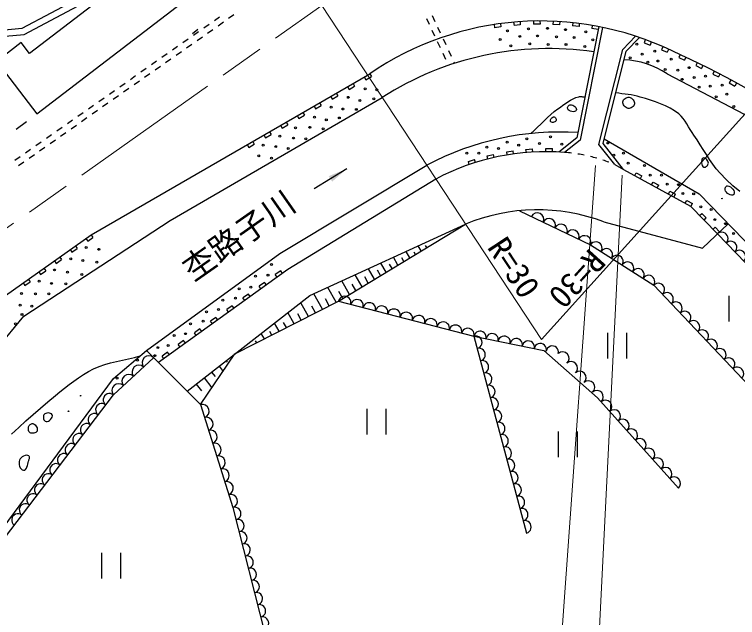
# Model space of a CAD drawing. Units: millimetres, scale not verified. Extents: x 40000 to 680000, y 20000 to 380000.
# Drawn here: x 122161 to 178550, y 265107 to 312128 of the extents above; entities that cross this region are included whole.
import ezdxf
from ezdxf.enums import TextEntityAlignment as Align

# ---------------------------------------------------------------- set-up
doc = ezdxf.new("R2010")
doc.units = ezdxf.units.MM
doc.header["$LTSCALE"] = 1000
doc.linetypes.add('CHAIN', pattern=[18.5, 12, -1.5, 3.5, -1.5])
for name, color, linetype, lineweight in [('M-BGD', 7, 'Continuous', 25), ('M-BMK', 2, 'CHAIN', 13), ('M-STR-HTXT', 7, 'Continuous', 13)]:
    doc.layers.add(name, color=color, linetype=linetype, lineweight=lineweight)
doc.styles.add('ＭＳ ゴシック', font='')
doc.styles.get('ＭＳ ゴシック').set_extended_font_data('MS Gothic')

# ---------------------------------------------------------------- blocks, each defined once
blk = doc.blocks.new('filled_arrow')
at = {"color": 0, "linetype": 'Continuous', "lineweight": -2}
blk.add_solid([(7.5, 1.25), (0, 0), (7.5, -1.25)], dxfattribs=at)

msp = doc.modelspace()

# ---------------------------------------------------------------- linework, layer by layer
at = {"layer": 'M-BGD'}
for p, q in [((122762, 311063), (129508, 314639)), ((122908, 310574), (129774, 314214)), ((137754, 311661), (138163, 311948)), ((138865, 311829), (139274, 312116)), ((154730, 312042), (154944, 311589)), ((136935, 311087), (137344, 311374)), ((138046, 311255), (138455, 311542)), ((154283, 311818), (154496, 311366)), ((159559, 311340), (159593, 311092)), ((160067, 311414), (160101, 311166)), ((161087, 311527), (161121, 311280)), ((161604, 311318), (161121, 311280)), ((161598, 311568), (161604, 311318)), ((162626, 311615), (162632, 311365)), ((163146, 311372), (162632, 311365)), ((163139, 311622), (163146, 311372)), ((164166, 311602), (164145, 311353)), ((164658, 311326), (164145, 311353)), ((164679, 311575), (164658, 311326)), ((165702, 311489), (165681, 311240)), ((166212, 311429), (166191, 311180)), ((167220, 311277), (167179, 311031)), ((117501, 310591), (122762, 311063)), ((136467, 310953), (136043, 310614)), ((136116, 310513), (136525, 310800)), ((137227, 310681), (137636, 310968)), ((154710, 310914), (154923, 310462)), ((155157, 311137), (155371, 310685)), ((160101, 311166), (159593, 311092)), ((166191, 311180), (165681, 311240)), ((167732, 311183), (166018, 302522)), ((168026, 311124), (166286, 302332)), ((167685, 310946), (167179, 311031)), ((117600, 310098), (122908, 310574)), ((135297, 309939), (135706, 310226)), ((136408, 310107), (136817, 310394)), ((155584, 310233), (155798, 309781)), ((169595, 309407), (170582, 310439)), ((169867, 309259), (170896, 310334)), ((171355, 310157), (171265, 309923)), ((134478, 309365), (134887, 309652)), ((135589, 309533), (135998, 309820)), ((155137, 310009), (155350, 309557)), ((171265, 309923), (171725, 309746)), ((171815, 309980), (171725, 309746)), ((172728, 309610), (172624, 309383)), ((133659, 308791), (134068, 309078)), ((134770, 308959), (135179, 309246)), ((155564, 309105), (155778, 308653)), ((156011, 309329), (156225, 308877)), ((167742, 301990), (169595, 309407)), ((168066, 302055), (169867, 309259)), ((172624, 309383), (173071, 309178)), ((173176, 309405), (173071, 309178)), ((132840, 308217), (133249, 308504)), ((133951, 308386), (134360, 308673)), ((174071, 308995), (173967, 308767)), ((173967, 308767), (174415, 308562)), ((174519, 308790), (174415, 308562)), ((132021, 307644), (132430, 307931)), ((133132, 307812), (133541, 308099)), ((155991, 308201), (156011, 308159)), ((156438, 308425), (156489, 308317)), ((175407, 308364), (175296, 308141)), ((175296, 308141), (175736, 307921)), ((175848, 308144), (175736, 307921)), ((128137, 294945), (149867, 307505)), ((131202, 307070), (131611, 307357)), ((132313, 307238), (132723, 307525)), ((149867, 307505), (149992, 307289)), ((173069, 307509), (179625, 304061)), ((176729, 307703), (176617, 307480)), ((176617, 307480), (177058, 307260)), ((177170, 307483), (177058, 307260)), ((130383, 306496), (130792, 306783)), ((131494, 306664), (131904, 306951)), ((149433, 307254), (149558, 307037)), ((149558, 307037), (149992, 307289)), ((178030, 307004), (177908, 306786)), ((177908, 306786), (178337, 306545)), ((178460, 306763), (178337, 306545)), ((129564, 305922), (129973, 306209)), ((130675, 306090), (131085, 306377)), ((148129, 306500), (148254, 306284)), ((148254, 306284), (148688, 306535)), ((148563, 306751), (148688, 306535)), ((128745, 305348), (129154, 305635)), ((129856, 305516), (130266, 305803)), ((134311, 296053), (150831, 305656)), ((146825, 305747), (146950, 305530)), ((146950, 305530), (147385, 305781)), ((147259, 305998), (147385, 305781)), ((129037, 304942), (129447, 305229)), ((145956, 305244), (146081, 305028)), ((127926, 304774), (128336, 305061)), ((128218, 304369), (128628, 304656)), ((145521, 304993), (145646, 304777)), ((145646, 304777), (146081, 305028)), ((127107, 304200), (127517, 304487)), ((127399, 303795), (127809, 304082)), ((144217, 304239), (144342, 304023)), ((144342, 304023), (144777, 304274)), ((144652, 304491), (144777, 304274)), ((122295, 303183), (123096, 303783)), ((126288, 303627), (126698, 303914)), ((126580, 303221), (126990, 303508)), ((142913, 303486), (143039, 303269)), ((143039, 303269), (143473, 303521)), ((143348, 303737), (143473, 303521)), ((125469, 303053), (125879, 303340)), ((125761, 302647), (126171, 302934)), ((142044, 302983), (142169, 302767)), ((124650, 302479), (125060, 302766)), ((124942, 302073), (125352, 302360)), ((141610, 302732), (141735, 302516)), ((141735, 302516), (142169, 302767)), ((166018, 302522), (164617, 301398)), ((166286, 302332), (165055, 301369)), ((168158, 302423), (175559, 298141)), ((123831, 301905), (124241, 302192)), ((124123, 301499), (124533, 301786)), ((140306, 301979), (140431, 301762)), ((140431, 301762), (140866, 302013)), ((140740, 302230), (140866, 302013)), ((168983, 300420), (167742, 301990)), ((169664, 300046), (168066, 302055)), ((123012, 301331), (123422, 301618)), ((123305, 300925), (123714, 301212)), ((159022, 301100), (159515, 301218)), ((159582, 300977), (159515, 301218)), ((160546, 301420), (161047, 301496)), ((160578, 301172), (160546, 301420)), ((161079, 301248), (161047, 301496)), ((162053, 301608), (162559, 301644)), ((162085, 301360), (162053, 301608)), ((162591, 301396), (162559, 301644)), ((163604, 301425), (163606, 301675)), ((163606, 301675), (164112, 301671)), ((164111, 301418), (164112, 301671)), ((122193, 300757), (122603, 301044)), ((122486, 300352), (122895, 300639)), ((157566, 300667), (158047, 300825)), ((157633, 300426), (157566, 300667)), ((158115, 300584), (158047, 300825)), ((159089, 300859), (159022, 301100)), ((142862, 293487), (154309, 300371)), ((148082, 300093), (145525, 298523)), ((168983, 300420), (169664, 300046)), ((169664, 300046), (174877, 297178)), ((170537, 299566), (170657, 299785)), ((170657, 299785), (171094, 299545)), ((170973, 299326), (171094, 299545)), ((155017, 299296), (143489, 292246)), ((171846, 298846), (171967, 299065)), ((171967, 299065), (172403, 298825)), ((172282, 298606), (172403, 298825)), ((173155, 298126), (173276, 298345)), ((173276, 298345), (173712, 298105)), ((173592, 297886), (173712, 298105)), ((175559, 298141), (191619, 281559)), ((174464, 297406), (174585, 297625)), ((174585, 297625), (175031, 297379)), ((174877, 297178), (176975, 295012)), ((174896, 297159), (175031, 297379)), ((161547, 296830), (167080, 294158)), ((175589, 296443), (175768, 296617)), ((175768, 296617), (176115, 296260)), ((122902, 288594), (134311, 296053)), ((175935, 296086), (176115, 296260)), ((145198, 290208), (157332, 295778)), ((147424, 289780), (157332, 295778)), ((168126, 295955), (175825, 293910)), ((175825, 293910), (177812, 295815)), ((176628, 295370), (176808, 295544)), ((176808, 295544), (177154, 295186)), ((106239, 279493), (128137, 294945)), ((128137, 294945), (128281, 294741)), ((176975, 295012), (190677, 280858)), ((127729, 294657), (127873, 294453)), ((127873, 294453), (128281, 294741)), ((126504, 293793), (126648, 293588)), ((126648, 293588), (127056, 293877)), ((126912, 294081), (127056, 293877)), ((153878, 293687), (153652, 294089)), ((154317, 293953), (154223, 294120)), ((167080, 294158), (172013, 291031)), ((132459, 285918), (142862, 293487)), ((152984, 293145), (152699, 293651)), ((153431, 293416), (153326, 293603)), ((125279, 292928), (125423, 292724)), ((125423, 292724), (125831, 293012)), ((125687, 293216), (125831, 293012)), ((151140, 292030), (150735, 292750)), ((151606, 292312), (151414, 292661)), ((152071, 292593), (151727, 293205)), ((152528, 292870), (152376, 293154)), ((124198, 291860), (124606, 292148)), ((124462, 292352), (124606, 292148)), ((143489, 292246), (133398, 284980)), ((142922, 292146), (142502, 291843)), ((143068, 291943), (142922, 292146)), ((150236, 291482), (149771, 292307)), ((150711, 291770), (150469, 292200)), ((124054, 292064), (124198, 291860)), ((142648, 291641), (142502, 291843)), ((149267, 290897), (148739, 291834)), ((149752, 291189), (149487, 291660)), ((122829, 291199), (122973, 290995)), ((122973, 290995), (123381, 291283)), ((123237, 291487), (123381, 291283)), ((141661, 291238), (141241, 290935)), ((141807, 291035), (141661, 291238)), ((148279, 290298), (147687, 291351)), ((148774, 290597), (148485, 291110)), ((172013, 291031), (183682, 278680)), ((141387, 290732), (141241, 290935)), ((147250, 289691), (146597, 290851)), ((147761, 289984), (147451, 290534)), ((135622, 282760), (145198, 290208)), ((140400, 290330), (139979, 290027)), ((140125, 289824), (139979, 290027)), ((140546, 290127), (140400, 290330)), ((146179, 289144), (145502, 290348)), ((146715, 289418), (146409, 289961)), ((177884, 290190), (177884, 288190)), ((139138, 289422), (138718, 289119)), ((139284, 289219), (139138, 289422)), ((139344, 285655), (147424, 289780)), ((145087, 288587), (144486, 289655)), ((145634, 288866), (145346, 289377)), ((147424, 289780), (157998, 287041)), ((138864, 288916), (138718, 289119)), ((143973, 288018), (143489, 288879)), ((144531, 288303), (144261, 288781)), ((119446, 284467), (122902, 288594)), ((137877, 288513), (137456, 288211)), ((137602, 288008), (137456, 288211)), ((138023, 288311), (137877, 288513)), ((136615, 287605), (136195, 287302)), ((136762, 287402), (136615, 287605)), ((142807, 287423), (142445, 288067)), ((143376, 287714), (143155, 288108)), ((136341, 287100), (136195, 287302)), ((141648, 286832), (141407, 287260)), ((142228, 287128), (142077, 287397)), ((157998, 287041), (162088, 271682)), ((157998, 287041), (163451, 285918)), ((168420, 287303), (168420, 285303)), ((169920, 285303), (169920, 287303)), ((135354, 286697), (134934, 286394)), ((135500, 286494), (135354, 286697)), ((141058, 286530), (140968, 286689)), ((129892, 283752), (132459, 285918)), ((132459, 285918), (136677, 281707)), ((135080, 286191), (134934, 286394)), ((163451, 285918), (167642, 282249)), ((129880, 282469), (133014, 285364)), ((134093, 285789), (133672, 285486)), ((133818, 285283), (133672, 285486)), ((134239, 285586), (134093, 285789)), ((136677, 281707), (139344, 285655)), ((138666, 285128), (138752, 285017)), ((137530, 284245), (137810, 283895)), ((138114, 284699), (138427, 284297)), ((119872, 270228), (129892, 283752)), ((136943, 283788), (137553, 283004)), ((136321, 283304), (136735, 282772)), ((120950, 270754), (129880, 282469)), ((167642, 282249), (173938, 275191)), ((136677, 281707), (139203, 273687)), ((149653, 281368), (149653, 279368)), ((151153, 279368), (151153, 281368)), ((164570, 279604), (164570, 277604)), ((166070, 277604), (166070, 279604)), ((139203, 273687), (142090, 262299)), ((128961, 270140), (128961, 268140)), ((130461, 268140), (130461, 270140))]:
    msp.add_line(p, q, dxfattribs=at)
for points in [[(120762, 308466), (123896, 304382), (137314, 314678), (134835, 317908), (123336, 309086), (122681, 309939)], [(169599, 305318), (169620, 305392), (169662, 305462), (169719, 305526), (169788, 305580), (169865, 305623), (169946, 305654), (170028, 305669), (170107, 305668), (170189, 305646), (170268, 305605), (170342, 305550), (170407, 305483), (170461, 305407), (170500, 305325), (170521, 305241), (170521, 305159), (170499, 305084), (170458, 305014), (170401, 304951), (170332, 304896), (170255, 304853), (170173, 304822), (170091, 304807), (170012, 304809), (169931, 304831), (169852, 304871), (169778, 304926), (169712, 304994), (169659, 305070), (169620, 305151), (169598, 305235)], [(165304, 304777), (165295, 304825), (165300, 304876), (165319, 304927), (165349, 304977), (165387, 305021), (165431, 305057), (165478, 305083), (165527, 305095), (165610, 305089), (165699, 305059), (165786, 305011), (165865, 304949), (165930, 304877), (165974, 304800), (165990, 304723), (165972, 304650), (165917, 304589), (165835, 304556), (165737, 304547), (165631, 304559), (165525, 304592), (165430, 304640), (165353, 304703)], [(163968, 303791), (163955, 303845), (163963, 303905), (163989, 303966), (164029, 304024), (164080, 304075), (164137, 304115), (164197, 304138), (164255, 304141), (164295, 304126), (164331, 304097), (164360, 304058), (164383, 304012), (164398, 303961), (164403, 303911), (164398, 303863), (164382, 303823), (164346, 303783), (164295, 303751), (164236, 303729), (164172, 303717), (164108, 303716), (164050, 303728), (164001, 303752)], [(175928, 300228), (175986, 300219), (176045, 300232), (176104, 300262), (176158, 300307), (176206, 300361), (176244, 300422), (176269, 300485), (176278, 300546), (176268, 300620), (176238, 300697), (176192, 300771), (176135, 300839), (176070, 300893), (176001, 300930), (175931, 300943), (175865, 300928), (175798, 300872), (175755, 300787), (175735, 300684), (175736, 300571), (175757, 300460), (175797, 300359), (175854, 300278)], [(177583, 298447), (177576, 298495), (177581, 298546), (177596, 298599), (177619, 298649), (177650, 298694), (177687, 298730), (177728, 298755), (177773, 298765), (177880, 298748), (177989, 298694), (178092, 298613), (178182, 298513), (178251, 298402), (178290, 298290), (178293, 298185), (178251, 298097), (178177, 298048), (178086, 298038), (177985, 298061), (177880, 298110), (177780, 298180), (177692, 298264), (177624, 298355)], [(124621, 280380), (124713, 280379), (124808, 280411), (124901, 280470), (124984, 280548), (125052, 280639), (125098, 280736), (125115, 280832), (125098, 280920), (125051, 280983), (124980, 281026), (124892, 281050), (124795, 281056), (124696, 281046), (124602, 281019), (124522, 280977), (124462, 280920), (124429, 280856), (124413, 280778), (124414, 280694), (124430, 280609), (124460, 280529), (124503, 280460), (124557, 280408)], [(123380, 279521), (123332, 279563), (123294, 279618), (123267, 279682), (123251, 279752), (123244, 279825), (123248, 279898), (123262, 279967), (123285, 280030), (123311, 280074), (123346, 280116), (123387, 280153), (123434, 280185), (123483, 280209), (123535, 280224), (123586, 280229), (123635, 280221), (123709, 280185), (123778, 280131), (123839, 280062), (123888, 279983), (123924, 279897), (123943, 279810), (123943, 279725), (123921, 279648), (123882, 279590), (123825, 279543), (123756, 279507), (123679, 279484), (123599, 279472), (123519, 279474), (123445, 279490)], [(122871, 276594), (122961, 276609), (123032, 276661), (123089, 276742), (123133, 276843), (123169, 276957), (123199, 277075), (123226, 277190), (123253, 277294), (123270, 277347), (123290, 277403), (123310, 277462), (123326, 277520), (123335, 277576), (123333, 277628), (123317, 277672), (123285, 277708), (123195, 277748), (123093, 277758), (122985, 277740), (122876, 277699), (122772, 277639), (122680, 277565), (122605, 277480), (122553, 277390), (122524, 277280), (122517, 277156), (122531, 277026), (122565, 276899), (122617, 276784), (122686, 276689), (122771, 276623)]]:
    msp.add_lwpolyline(points, close=True, dxfattribs=at)
for points in [[(162422, 302842), (162684, 303086), (162943, 303335), (163200, 303586), (163458, 303836), (163719, 304082), (163985, 304322), (164259, 304552), (164542, 304770), (164734, 304911), (164926, 305052), (165122, 305190), (165322, 305321), (165526, 305443), (165736, 305551), (165952, 305642), (166177, 305712), (166234, 305723), (166292, 305728), (166351, 305728), (166410, 305724), (166470, 305718), (166529, 305712), (166589, 305706), (166648, 305703)], [(178735, 298317), (178193, 298772), (177673, 299249), (177184, 299758), (176895, 300102), (176624, 300461), (176367, 300831), (176120, 301208), (175878, 301590), (175636, 301972), (175392, 302351), (175139, 302725), (175000, 302936), (174868, 303154), (174739, 303375), (174608, 303594), (174471, 303807), (174323, 304010), (174160, 304199), (173976, 304369), (173646, 304612), (173296, 304824), (172928, 305009), (172547, 305172), (172157, 305317), (171762, 305449), (171364, 305573), (170969, 305692), (170735, 305756), (170499, 305807), (170260, 305850), (170020, 305887), (169780, 305920), (169539, 305952), (169298, 305986), (169059, 306024)], [(121940, 279395), (122489, 279920), (123048, 280436), (123614, 280943), (124188, 281441), (124770, 281929), (125359, 282409), (125712, 282694), (126067, 282981), (126424, 283265), (126786, 283541), (127156, 283807), (127534, 284057), (127923, 284287), (128326, 284494), (128760, 284679), (129206, 284832), (129660, 284962), (130120, 285076), (130584, 285180), (131049, 285282), (131512, 285388), (131971, 285506)]]:
    msp.add_lwpolyline(points, dxfattribs=at)
for centre, radius in [((160599, 310853), 75), ((162238, 311017), 75), ((163728, 311047), 75), ((165143, 310943), 75), ((166722, 310779), 75), ((160033, 310183), 75), ((161567, 310421), 75), ((162953, 310451), 75), ((164428, 310391), 75), ((165799, 310332), 75), ((167259, 310153), 75), ((160867, 309691), 75), ((162342, 309840), 75), ((163787, 309780), 75), ((165173, 309795), 75), ((166648, 309631), 75), ((170689, 309812), 75), ((171121, 309037), 75), ((172090, 309276), 75), ((170183, 308739), 75), ((171553, 308412), 75), ((172343, 308501), 75), ((173386, 308635), 75), ((172909, 307845), 75), ((174772, 307980), 75), ((173893, 307786), 75), ((176053, 307324), 75), ((174235, 307071), 75), ((175159, 307220), 75), ((149507, 306338), 75), ((150416, 306248), 75), ((175547, 306460), 75), ((176426, 306534), 75), ((177349, 306624), 75), ((148196, 305667), 75), ((176887, 305715), 75), ((177722, 305909), 75), ((149105, 305429), 75), ((150192, 305548), 75), ((146855, 304907), 75), ((147764, 304758), 75), ((148822, 304729), 75), ((178258, 304955), 75), ((145559, 304118), 75), ((146482, 303909), 75), ((147496, 304058), 75), ((145201, 303328), 75), ((144069, 303298), 75), ((146244, 303209), 75), ((142862, 302643), 75), ((143920, 302494), 75), ((144888, 302434), 75), ((162123, 302436), 75), ((163956, 302585), 75), ((141566, 301928), 75), ((142534, 301823), 75), ((143517, 301674), 75), ((159009, 301780), 75), ((159903, 301676), 75), ((160588, 302168), 75), ((161482, 301929), 75), ((163106, 302064), 75), ((164850, 302019), 75), ((168425, 302105), 75), ((141208, 301108), 75), ((157445, 301319), 75), ((158368, 301304), 75), ((168901, 301152), 75), ((169661, 301316), 75), ((142206, 300914), 75), ((170019, 300541), 75), ((171300, 300347), 75), ((171747, 299602), 75), ((172626, 299602), 75), ((173073, 298887), 75), ((173937, 298857), 75), ((174295, 298172), 75), ((175129, 298142), 75), ((177338, 297770), 25), ((175681, 297129), 75), ((176500, 296920), 75), ((176783, 296131), 75), ((177618, 295818), 75), ((178247, 295052), 75), ((127754, 293964), 75), ((128737, 293815), 75), ((126547, 293070), 75), ((127501, 292951), 75), ((128588, 292817), 75), ((142203, 292632), 75), ((125281, 292206), 75), ((126294, 292027), 75), ((127411, 291863), 75), ((140966, 291723), 75), ((141934, 291798), 75), ((124089, 291342), 75), ((125057, 291163), 75), ((126160, 291118), 75), ((122703, 290373), 75), ((123791, 290343), 75), ((124834, 290343), 75), ((139685, 290740), 75), ((140593, 290859), 75), ((138403, 289846), 75), ((139387, 290010), 75), ((122599, 289464), 75), ((123522, 289375), 75), ((122748, 288734), 75), ((137137, 288937), 75), ((138075, 289116), 75), ((136869, 288222), 75), ((122241, 288004), 75), ((135885, 288013), 75), ((134619, 287090), 75), ((135498, 287239), 75), ((133352, 286151), 75), ((134157, 286315), 75), ((133099, 285525), 75), ((131768, 285167), 75), ((130159, 283766), 75), ((127321, 282401), 25), ((126378, 281188), 25)]:
    msp.add_circle(centre, radius, dxfattribs=at)
for centre, radius, start, end in [((163198, 287980), 23642, 64.329, 124.3234), ((163842, 285340), 24125, 81.6598, 122.6384), ((146481, 248777), 66245, 44.23224, 65.98635), ((169368, 301848), 6763, 56.8286, 87.1595), ((164733, 280701), 22262, 86.4889, 117.9208), ((163623, 282962), 18463, 85.5497, 117.7836), ((164174, 289116), 12284, 85.6106, 85.8881), ((164174, 289116), 12284, 83.2785, 85.6106), ((164174, 289116), 12284, 78.6145, 80.9465), ((164174, 289116), 12284, 73.9504, 76.2824), ((164174, 289116), 12284, 69.2863, 71.6183), ((162953, 282228), 14670, 69.3546, 112.5303), ((162925, 296151), 512, 335.5973, 152.8641), ((163847, 295706), 512, 335.5973, 152.8641), ((164769, 295260), 512, 335.5973, 152.8641), ((165692, 294815), 512, 335.5973, 152.8641), ((177322, 294663), 493, 313.2053, 134.935), ((166614, 294370), 512, 335.5973, 152.8641), ((167498, 293909), 487, 326.0755, 149.1631), ((178008, 293956), 493, 313.2053, 134.935), ((168321, 293387), 487, 326.0755, 149.1631), ((169143, 292866), 487, 326.0755, 149.1631), ((178693, 293248), 493, 313.2053, 134.935), ((169965, 292345), 487, 326.0755, 149.1631), ((170787, 291824), 487, 326.0755, 149.1631), ((171609, 291302), 487, 326.0755, 149.1631), ((172356, 290667), 500, 313.346, 133.4027), ((173043, 289941), 500, 313.346, 133.4027), ((147905, 289659), 496, 345.0735, 165.8783), ((148867, 289410), 496, 345.0735, 165.8783), ((149828, 289161), 496, 345.0735, 165.8783), ((150789, 288912), 496, 345.0735, 165.8783), ((173729, 289214), 500, 313.346, 133.4027), ((151750, 288663), 496, 345.0735, 165.8783), ((152712, 288414), 496, 345.0735, 165.8783), ((174415, 288488), 500, 313.346, 133.4027), ((153673, 288165), 496, 345.0735, 165.8783), ((154634, 287916), 496, 345.0735, 165.8783), ((155595, 287667), 496, 345.0735, 165.8783), ((175102, 287761), 500, 313.346, 133.4027), ((156557, 287417), 496, 345.0735, 165.8783), ((157518, 287168), 496, 345.0735, 165.8783), ((158472, 286963), 480, 345.9888, 170.7439), ((158129, 286561), 497, 284.5309, 105.2947), ((159411, 286770), 480, 345.9888, 170.7439), ((160351, 286576), 480, 345.9888, 170.7439), ((175788, 287035), 500, 313.346, 133.4027), ((161290, 286383), 480, 345.9888, 170.7439), ((162230, 286190), 480, 345.9888, 170.7439), ((163170, 285996), 480, 345.9888, 170.7439), ((176475, 286308), 500, 313.346, 133.4027), ((158384, 285602), 497, 284.5309, 105.2947), ((164109, 285803), 480, 345.9888, 170.7439), ((177161, 285582), 500, 313.346, 133.4027), ((132645, 284977), 534, 46.4148, 219.037), ((164908, 285310), 502, 311.9976, 131.4712), ((177847, 284855), 500, 313.346, 133.4027), ((131862, 284253), 534, 46.4148, 219.037), ((158640, 284642), 497, 284.5309, 105.2947), ((165577, 284560), 502, 311.9976, 131.4712), ((166245, 283811), 502, 311.9976, 131.4712), ((178534, 284129), 500, 313.346, 133.4027), ((131078, 283529), 534, 46.4148, 219.037), ((158896, 283682), 497, 284.5309, 105.2947), ((130295, 282806), 534, 46.4148, 219.037), ((159151, 282722), 497, 284.5309, 105.2947), ((166914, 283061), 502, 311.9976, 131.4712), ((129575, 282084), 491, 51.6446, 233.7234), ((167583, 282311), 502, 311.9976, 131.4712), ((159407, 281762), 497, 284.5309, 105.2947), ((168251, 281562), 502, 311.9976, 131.4712), ((128980, 281303), 491, 51.6446, 233.7234), ((136810, 281198), 526, 290.3369, 104.6319), ((128385, 280522), 491, 51.6446, 233.7234), ((159663, 280802), 497, 284.5309, 105.2947), ((168920, 280812), 502, 311.9976, 131.4712), ((137126, 280196), 526, 290.3369, 104.6319), ((159918, 279842), 497, 284.5309, 105.2947), ((169589, 280062), 502, 311.9976, 131.4712), ((127789, 279741), 491, 51.6446, 233.7234), ((137441, 279193), 526, 290.3369, 104.6319), ((170258, 279313), 502, 311.9976, 131.4712), ((127194, 278960), 491, 51.6446, 233.7234), ((160174, 278882), 497, 284.5309, 105.2947), ((126599, 278179), 491, 51.6446, 233.7234), ((137757, 278191), 526, 290.3369, 104.6319), ((170926, 278563), 502, 311.9976, 131.4712), ((160429, 277922), 497, 284.5309, 105.2947), ((171595, 277813), 502, 311.9976, 131.4712), ((126003, 277398), 491, 51.6446, 233.7234), ((138073, 277188), 526, 290.3369, 104.6319), ((160685, 276962), 497, 284.5309, 105.2947), ((172264, 277064), 502, 311.9976, 131.4712), ((125408, 276617), 491, 51.6446, 233.7234), ((124813, 275836), 491, 51.6446, 233.7234), ((138389, 276186), 526, 290.3369, 104.6319), ((160941, 276003), 497, 284.5309, 105.2947), ((172933, 276314), 502, 311.9976, 131.4712), ((173601, 275564), 502, 311.9976, 131.4712), ((124217, 275055), 491, 51.6446, 233.7234), ((138705, 275183), 526, 290.3369, 104.6319), ((161196, 275043), 497, 284.5309, 105.2947), ((123622, 274274), 491, 51.6446, 233.7234), ((139020, 274181), 526, 290.3369, 104.6319), ((161452, 274083), 497, 284.5309, 105.2947), ((123027, 273493), 491, 51.6446, 233.7234), ((139334, 273215), 490, 283.0137, 105.4382), ((161708, 273123), 497, 284.5309, 105.2947), ((122431, 272712), 491, 51.6446, 233.7234), ((139574, 272266), 490, 283.0137, 105.4382), ((161963, 272163), 497, 284.5309, 105.2947), ((139815, 271317), 490, 283.0137, 105.4382), ((140055, 270368), 490, 283.0137, 105.4382), ((140296, 269419), 490, 283.0137, 105.4382), ((140537, 268470), 490, 283.0137, 105.4382), ((140777, 267521), 490, 283.0137, 105.4382), ((141018, 266572), 490, 283.0137, 105.4382), ((141258, 265623), 490, 283.0137, 105.4382), ((141499, 264674), 490, 283.0137, 105.4382)]:
    msp.add_arc(centre, radius, start, end, dxfattribs=at)
at = {"layer": 'M-BMK'}
msp.add_line((97181, 278271), (146119, 312815), dxfattribs=at)
msp.add_arc((163377, 288277), 30000, 46.2197, 89.3283, dxfattribs=at)
at = {"layer": 'M-STR-HTXT'}
for p, q in [((163251, 286785), (146119, 312815)), ((184134, 309937), (163251, 286785)), ((167466, 300351), (163772, 248844)), ((169565, 299603), (167024, 249102))]:
    msp.add_line(p, q, dxfattribs=at)

# ---------------------------------------------------------------- block references
at = {"layer": 'M-BGD', "xscale": 200, "yscale": 200, "rotation": 211.5}
msp.add_blockref('filled_arrow', (148082, 300093), dxfattribs=at)

# ---------------------------------------------------------------- texts
at = {"layer": 'M-BGD', "style": 'ＭＳ ゴシック'}
msp.add_text('杢路子川', height=1833, rotation=35, dxfattribs=at).set_placement((136383, 290831), align=Align.BOTTOM_LEFT)
at = {"layer": 'M-STR-HTXT', "style": 'ＭＳ ゴシック'}
for rotation, p in [(303.352, (161262, 289508)), (227.746, (163276, 290646))]:
    msp.add_text('R=30', height=1833, rotation=rotation, dxfattribs=at).set_placement(p, align=Align.BOTTOM_RIGHT)

doc.saveas('drawing.dxf')
